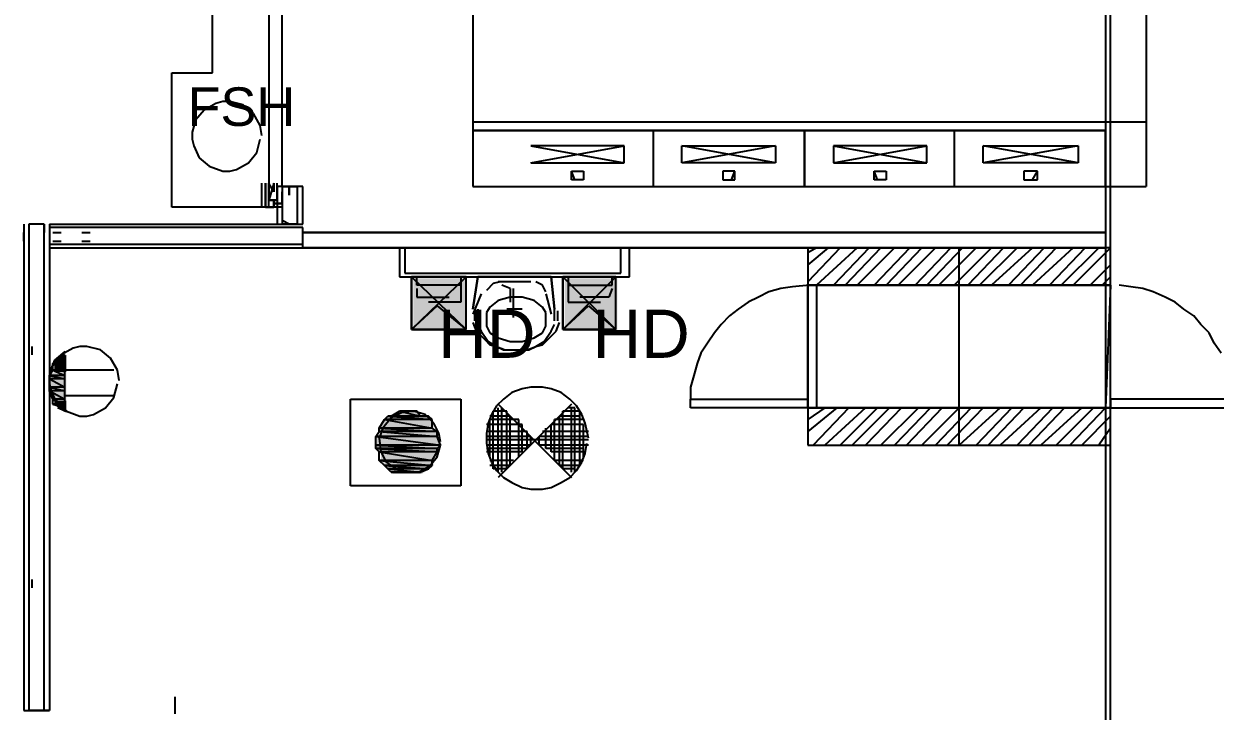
# Model space of a CAD drawing. Header units: millimetres. Extents: x 5 to 415, y 48 to 251.
# Drawn here: x 46 to 58.36, y 122.33 to 129.47 of the extents above; entities that cross this region are included whole.
import ezdxf

# ---------------------------------------------------------------- set-up
doc = ezdxf.new("R2010")
doc.units = ezdxf.units.MM
for name, color, linetype in [('H', 7, 'Continuous'), ('P', 7, 'Continuous'), ('T', 7, 'Continuous')]:
    doc.layers.add(name, color=color, linetype=linetype)

msp = doc.modelspace()

# ---------------------------------------------------------------- hatches: boundary and pattern name
at = {"layer": 'H', "linetype": 'Continuous'}
for points in [[(50.042, 126.277), (50.042, 126.824), (50.588, 126.824), (50.588, 126.277), (50.042, 126.277)], [(51.611, 126.277), (51.611, 126.824), (52.158, 126.824), (52.158, 126.277), (51.611, 126.277)], [(50.042, 126.277), (50.288, 126.541), (50.588, 126.277), (50.042, 126.277)], [(51.611, 126.277), (51.858, 126.541), (52.158, 126.277), (51.611, 126.277)], [(46.32, 125.942), (46.355, 125.977), (46.443, 125.977), (46.443, 125.942), (46.32, 125.942)], [(46.32, 125.853), (46.32, 125.942), (46.443, 125.942), (46.443, 125.853), (46.32, 125.853)], [(46.355, 125.977), (46.443, 126.03), (46.443, 125.977), (46.355, 125.977)], [(46.267, 125.818), (46.32, 125.853), (46.443, 125.853), (46.443, 125.818), (46.267, 125.818)], [(46.267, 125.765), (46.267, 125.818), (46.443, 125.818), (46.443, 125.765), (46.267, 125.765)], [(46.267, 125.695), (46.267, 125.765), (46.443, 125.765), (46.443, 125.695), (46.267, 125.695)], [(46.267, 125.642), (46.267, 125.695), (46.443, 125.695), (46.443, 125.642), (46.267, 125.642)], [(46.32, 125.554), (46.267, 125.642), (46.443, 125.642), (46.443, 125.554), (46.32, 125.554)], [(46.32, 125.518), (46.32, 125.554), (46.443, 125.554), (46.443, 125.518), (46.32, 125.518)], [(46.443, 125.43), (46.355, 125.483), (46.32, 125.518), (46.443, 125.483), (46.443, 125.43)], [(46.443, 125.483), (46.32, 125.518), (46.443, 125.518), (46.443, 125.483)], [(49.83, 125.395), (49.918, 125.43), (50.077, 125.43), (50.13, 125.395), (49.83, 125.395)], [(49.706, 125.271), (49.742, 125.342), (50.253, 125.342), (50.253, 125.271), (49.706, 125.271)], [(49.742, 125.342), (49.777, 125.395), (50.2, 125.395), (50.253, 125.342), (49.742, 125.342)], [(49.653, 125.183), (49.706, 125.218), (50.288, 125.218), (50.288, 125.183), (49.653, 125.183)], [(49.653, 125.095), (49.653, 125.183), (50.288, 125.183), (50.341, 125.095), (49.653, 125.095)], [(49.706, 125.218), (49.706, 125.271), (50.253, 125.271), (50.288, 125.218), (49.706, 125.218)], [(49.653, 125.06), (49.653, 125.095), (50.341, 125.095), (50.288, 125.06), (49.653, 125.06)], [(49.706, 125.007), (49.653, 125.06), (50.288, 125.06), (50.288, 125.007), (49.706, 125.007)], [(49.706, 124.919), (49.706, 125.007), (50.288, 125.007), (50.253, 124.919), (49.706, 124.919)], [(49.742, 124.883), (49.706, 124.919), (50.253, 124.919), (50.253, 124.883), (49.742, 124.883)], [(49.777, 124.848), (49.742, 124.883), (50.253, 124.883), (50.2, 124.848), (49.777, 124.848)], [(49.83, 124.795), (49.777, 124.848), (50.2, 124.848), (50.13, 124.795), (49.83, 124.795)]]:
    msp.add_hatch(color=256, dxfattribs=at).paths.add_polyline_path(points)

# ---------------------------------------------------------------- linework, layer by layer
at = {"layer": 'P'}
for points in [[(57.221, 220.433), (57.221, 117.863)], [(47.96, 128.958), (47.96, 133.491)], [(48.542, 133.315), (48.542, 127.776)], [(48.683, 127.776), (48.683, 133.315)], [(50.659, 133.279), (50.659, 127.776)], [(57.221, 133.279), (57.221, 127.776)], [(57.273, 127.776), (57.273, 133.279)], [(57.644, 133.279), (57.644, 127.776)], [(47.537, 128.958), (47.96, 128.958)], [(47.537, 127.564), (47.537, 128.958)], [(47.995, 128.64), (47.872, 128.57)], [(48.066, 128.658), (47.995, 128.64)], [(48.137, 128.658), (48.066, 128.658)], [(48.278, 128.623), (48.137, 128.658)], [(47.872, 128.57), (47.784, 128.464)], [(48.383, 128.535), (48.278, 128.623)], [(48.454, 128.411), (48.383, 128.535)], [(47.784, 128.464), (47.748, 128.341)], [(48.472, 128.305), (48.454, 128.411)], [(57.644, 128.446), (50.659, 128.446)], [(47.748, 128.341), (47.748, 128.27)], [(47.748, 128.27), (47.766, 128.199)], [(48.419, 128.129), (48.454, 128.27)], [(50.659, 128.358), (57.221, 128.358)], [(54.098, 128.358), (50.659, 128.358)], [(52.529, 128.358), (52.529, 127.776)], [(54.098, 128.358), (54.222, 128.358)], [(54.098, 127.776), (54.098, 128.358)], [(57.221, 128.358), (54.098, 128.358)], [(54.098, 128.358), (54.098, 127.776)], [(55.651, 128.358), (55.651, 127.776)], [(57.221, 127.776), (57.221, 128.358)], [(47.766, 128.199), (47.819, 128.076)], [(51.259, 128.023), (52.229, 128.199)], [(51.259, 128.199), (52.229, 128.023)], [(52.229, 128.199), (51.259, 128.199)], [(52.229, 128.023), (52.229, 128.199)], [(53.799, 128.023), (52.828, 128.199)], [(53.799, 128.199), (52.828, 128.023)], [(52.828, 128.023), (52.828, 128.199)], [(52.828, 128.199), (53.799, 128.199)], [(53.799, 128.199), (53.799, 128.023)], [(54.398, 128.023), (55.368, 128.199)], [(54.398, 128.199), (55.368, 128.023)], [(55.368, 128.199), (54.398, 128.199)], [(54.398, 128.199), (54.398, 128.023)], [(55.368, 128.023), (55.368, 128.199)], [(56.938, 128.023), (55.951, 128.199)], [(56.938, 128.199), (55.951, 128.023)], [(55.951, 128.023), (55.951, 128.199)], [(55.951, 128.199), (56.938, 128.199)], [(56.938, 128.199), (56.938, 128.023)], [(47.819, 128.076), (47.925, 127.988)], [(48.207, 127.953), (48.331, 128.023)], [(48.331, 128.023), (48.419, 128.129)], [(51.259, 128.023), (52.229, 128.023)], [(53.799, 128.023), (52.828, 128.023)], [(54.398, 128.023), (55.368, 128.023)], [(56.938, 128.023), (55.951, 128.023)], [(47.925, 127.988), (48.066, 127.935)], [(48.066, 127.935), (48.137, 127.935)], [(48.137, 127.935), (48.207, 127.953)], [(51.682, 127.847), (51.682, 127.935)], [(51.682, 127.935), (51.805, 127.935)], [(51.717, 127.847), (51.682, 127.935)], [(51.805, 127.935), (51.805, 127.847)], [(53.375, 127.935), (53.252, 127.935)], [(53.252, 127.935), (53.252, 127.847)], [(53.34, 127.847), (53.375, 127.935)], [(53.375, 127.847), (53.375, 127.935)], [(54.822, 127.847), (54.822, 127.935)], [(54.822, 127.935), (54.945, 127.935)], [(54.857, 127.847), (54.822, 127.935)], [(54.945, 127.935), (54.945, 127.847)], [(56.515, 127.935), (56.374, 127.935)], [(56.374, 127.935), (56.374, 127.847)], [(56.462, 127.847), (56.515, 127.935)], [(56.515, 127.847), (56.515, 127.935)], [(48.472, 127.564), (48.472, 127.811)], [(48.472, 127.564), (48.472, 127.811)], [(48.507, 127.811), (48.507, 127.564)], [(48.507, 127.564), (48.507, 127.811)], [(48.542, 127.811), (48.542, 127.635)], [(48.542, 127.635), (48.542, 127.811)], [(48.595, 127.811), (48.542, 127.635)], [(48.595, 127.723), (48.542, 127.811)], [(48.595, 127.811), (48.595, 127.723)], [(48.595, 127.723), (48.595, 127.811)], [(48.595, 127.723), (48.595, 127.811)], [(48.63, 127.723), (48.63, 127.811)], [(48.63, 127.776), (48.63, 127.388)], [(48.895, 127.776), (48.63, 127.776)], [(48.683, 127.776), (48.683, 127.388)], [(48.683, 127.776), (48.683, 127.388)], [(48.683, 127.776), (48.842, 127.776)], [(48.842, 127.776), (48.683, 127.776)], [(48.683, 127.776), (48.842, 127.776)], [(48.683, 127.776), (48.842, 127.776)], [(48.754, 127.776), (48.754, 127.688)], [(48.754, 127.688), (48.754, 127.776)], [(48.842, 127.388), (48.842, 127.776)], [(48.842, 127.388), (48.842, 127.776)], [(48.895, 127.388), (48.895, 127.776)], [(50.659, 127.776), (54.098, 127.776)], [(51.805, 127.847), (51.682, 127.847)], [(51.805, 127.847), (51.717, 127.847)], [(53.252, 127.847), (53.375, 127.847)], [(53.252, 127.847), (53.34, 127.847)], [(54.098, 127.776), (57.644, 127.776)], [(54.945, 127.847), (54.822, 127.847)], [(54.945, 127.847), (54.857, 127.847)], [(56.374, 127.847), (56.515, 127.847)], [(56.374, 127.847), (56.462, 127.847)], [(57.221, 127.776), (57.221, 117.863)], [(57.273, 117.863), (57.273, 127.776)], [(48.507, 127.688), (48.507, 127.564)], [(48.542, 127.564), (48.542, 127.688)], [(48.63, 127.723), (48.63, 127.635)], [(48.63, 127.635), (48.63, 127.723)], [(48.683, 127.723), (48.683, 127.6)], [(48.683, 127.6), (48.683, 127.723)], [(48.683, 127.564), (47.537, 127.564)], [(48.595, 127.564), (48.507, 127.564)], [(48.507, 127.564), (48.595, 127.564)], [(48.63, 127.635), (48.542, 127.635)], [(48.542, 127.635), (48.63, 127.635)], [(48.595, 127.564), (48.595, 127.635)], [(48.595, 127.635), (48.595, 127.564)], [(48.595, 127.6), (48.683, 127.6)], [(48.683, 127.6), (48.595, 127.6)], [(48.595, 127.6), (48.683, 127.6)], [(48.683, 127.6), (48.595, 127.6)], [(48.754, 127.388), (48.683, 127.423)], [(46.002, 127.388), (46.002, 122.343)], [(46.002, 127.212), (46.002, 127.3)], [(46.214, 127.388), (46.055, 127.388)], [(46.055, 127.388), (46.055, 122.343)], [(46.055, 127.388), (46.055, 122.343)], [(46.214, 127.388), (46.214, 127.3)], [(46.214, 122.343), (46.214, 127.388)], [(46.214, 122.343), (46.214, 127.388)], [(46.267, 127.388), (46.267, 122.343)], [(46.267, 127.388), (48.895, 127.388)], [(48.895, 127.353), (46.267, 127.353)], [(48.895, 127.353), (46.267, 127.353)], [(46.302, 127.3), (46.39, 127.3)], [(46.602, 127.3), (46.69, 127.3)], [(48.842, 127.388), (48.683, 127.388)], [(48.895, 127.141), (48.895, 127.353)], [(48.895, 127.3), (57.221, 127.3)], [(57.221, 127.3), (48.895, 127.3)], [(48.895, 127.176), (46.267, 127.176)], [(48.895, 127.176), (46.267, 127.176)], [(46.302, 127.212), (46.39, 127.212)], [(46.602, 127.212), (46.69, 127.212)], [(46.267, 127.141), (57.221, 127.141)], [(56.885, 127.141), (48.895, 127.141)], [(52.282, 127.141), (49.9, 127.141)], [(49.9, 127.141), (49.9, 126.841)], [(52.193, 127.141), (49.953, 127.141)], [(49.953, 127.141), (49.953, 126.877)], [(52.193, 126.877), (52.193, 127.141)], [(52.282, 126.841), (52.282, 127.141)], [(57.273, 127.141), (54.134, 127.141)], [(54.134, 127.141), (54.134, 126.753)], [(54.469, 127.141), (54.134, 126.788)], [(54.345, 127.141), (54.134, 126.965)], [(54.222, 127.141), (54.134, 127.088)], [(54.645, 127.141), (54.222, 126.753)], [(54.769, 127.141), (54.398, 126.753)], [(54.892, 127.141), (54.522, 126.753)], [(55.033, 127.141), (54.645, 126.753)], [(55.192, 127.141), (54.822, 126.753)], [(55.316, 127.141), (54.945, 126.753)], [(55.457, 127.141), (55.069, 126.753)], [(55.615, 127.141), (55.245, 126.753)], [(55.739, 127.141), (55.368, 126.753)], [(55.88, 127.141), (55.492, 126.753)], [(56.039, 127.141), (55.651, 126.753)], [(55.704, 125.095), (55.704, 127.141)], [(56.162, 127.141), (55.792, 126.753)], [(56.303, 127.141), (55.915, 126.753)], [(56.462, 127.141), (56.039, 126.753)], [(56.586, 127.141), (56.215, 126.753)], [(56.709, 127.141), (56.339, 126.753)], [(56.885, 127.141), (56.462, 126.753)], [(57.009, 127.141), (56.638, 126.753)], [(57.15, 127.141), (56.762, 126.753)], [(57.221, 127.141), (56.885, 127.141)], [(57.273, 127.141), (56.885, 126.753)], [(57.273, 126.753), (57.273, 127.141)], [(57.273, 125.095), (57.273, 127.141)], [(57.273, 126.965), (57.062, 126.753)], [(49.9, 126.841), (52.282, 126.841)], [(49.953, 126.877), (52.193, 126.877)], [(50.024, 126.294), (50.024, 126.841)], [(50.024, 126.841), (50.588, 126.294)], [(50.024, 126.841), (50.588, 126.294)], [(50.588, 126.841), (50.024, 126.841)], [(50.588, 126.841), (50.024, 126.841)], [(50.024, 126.841), (50.024, 126.294)], [(50.024, 126.294), (50.588, 126.841)], [(50.024, 126.841), (50.588, 126.294)], [(50.588, 126.841), (50.024, 126.841)], [(50.024, 126.841), (50.024, 126.294)], [(50.077, 126.753), (50.077, 126.841)], [(50.077, 126.841), (50.535, 126.841)], [(50.535, 126.841), (50.535, 126.753)], [(50.588, 126.294), (50.588, 126.841)], [(50.588, 126.294), (50.588, 126.841)], [(50.588, 126.294), (50.588, 126.841)], [(50.588, 126.294), (50.588, 126.841)], [(50.712, 126.841), (50.659, 126.506)], [(50.659, 126.506), (50.712, 126.841)], [(51.47, 126.841), (50.712, 126.841)], [(50.712, 126.841), (51.47, 126.841)], [(50.941, 126.788), (50.871, 126.771)], [(51.259, 126.788), (50.923, 126.788)], [(51.17, 126.788), (51.082, 126.788)], [(51.382, 126.753), (51.312, 126.788)], [(51.47, 126.841), (51.506, 126.506)], [(51.506, 126.506), (51.47, 126.841)], [(51.594, 126.294), (51.594, 126.841)], [(51.594, 126.841), (52.141, 126.294)], [(51.594, 126.841), (52.141, 126.294)], [(52.141, 126.841), (51.594, 126.841)], [(52.141, 126.841), (51.594, 126.841)], [(51.594, 126.841), (51.594, 126.294)], [(51.594, 126.294), (52.141, 126.841)], [(51.594, 126.841), (52.141, 126.294)], [(52.141, 126.841), (51.594, 126.841)], [(51.594, 126.841), (51.594, 126.294)], [(51.647, 126.841), (51.647, 126.753)], [(52.105, 126.841), (51.647, 126.841)], [(52.105, 126.753), (52.105, 126.841)], [(52.141, 126.294), (52.141, 126.841)], [(52.141, 126.294), (52.141, 126.841)], [(52.141, 126.294), (52.141, 126.841)], [(52.141, 126.294), (52.141, 126.841)], [(57.273, 126.841), (57.185, 126.753)], [(50.535, 126.753), (50.077, 126.753)], [(50.077, 126.718), (50.077, 126.63)], [(50.535, 126.753), (50.535, 126.577)], [(50.747, 126.665), (50.659, 126.453)], [(50.871, 126.771), (50.8, 126.7)], [(51.047, 126.718), (50.959, 126.753)], [(51.047, 126.718), (51.047, 126.577)], [(51.082, 126.577), (51.082, 126.718)], [(51.417, 126.683), (51.382, 126.753)], [(51.417, 126.665), (51.47, 126.453)], [(51.647, 126.753), (51.647, 126.577)], [(51.647, 126.753), (52.105, 126.753)], [(52.105, 126.718), (52.07, 126.63)], [(53.728, 126.683), (53.622, 126.63)], [(53.852, 126.718), (53.728, 126.683)], [(53.975, 126.735), (53.852, 126.718)], [(54.151, 126.753), (53.975, 126.735)], [(57.273, 126.753), (54.134, 126.753)], [(54.134, 126.753), (54.134, 125.483)], [(54.134, 126.753), (57.273, 126.753)], [(54.134, 125.483), (54.134, 126.753)], [(54.134, 126.753), (54.222, 126.753)], [(54.222, 126.753), (54.222, 125.483)], [(57.273, 126.753), (57.221, 125.483)], [(57.273, 125.483), (57.273, 126.753)], [(57.273, 125.483), (57.273, 126.753)], [(57.485, 126.735), (57.362, 126.753)], [(57.609, 126.718), (57.485, 126.735)], [(57.714, 126.683), (57.609, 126.718)], [(57.838, 126.63), (57.714, 126.683)], [(50.024, 126.294), (50.288, 126.541)], [(50.077, 126.63), (50.412, 126.63)], [(50.535, 126.577), (50.2, 126.577)], [(50.288, 126.541), (50.588, 126.294)], [(50.923, 126.594), (50.835, 126.524)], [(51.047, 126.63), (50.923, 126.594)], [(51.17, 126.63), (51.047, 126.63)], [(51.082, 126.418), (51.082, 126.577)], [(51.294, 126.594), (51.17, 126.63)], [(51.382, 126.524), (51.294, 126.594)], [(51.594, 126.294), (51.858, 126.541)], [(51.647, 126.577), (51.982, 126.577)], [(52.07, 126.63), (51.77, 126.63)], [(51.858, 126.541), (52.141, 126.294)], [(53.516, 126.577), (53.411, 126.506)], [(53.622, 126.63), (53.516, 126.577)], [(57.944, 126.577), (57.838, 126.63)], [(58.032, 126.506), (57.944, 126.577)], [(50.677, 126.488), (50.677, 126.383)], [(50.677, 126.488), (50.677, 126.383)], [(50.712, 126.506), (50.712, 126.383)], [(50.835, 126.524), (50.8, 126.471)], [(50.8, 126.471), (50.8, 126.4)], [(51.17, 126.506), (51.012, 126.506)], [(51.417, 126.471), (51.382, 126.524)], [(51.417, 126.4), (51.417, 126.471)], [(51.506, 126.383), (51.506, 126.506)], [(51.541, 126.383), (51.541, 126.488)], [(51.541, 126.383), (51.541, 126.488)], [(53.322, 126.436), (53.234, 126.347)], [(53.411, 126.506), (53.322, 126.436)], [(58.138, 126.436), (58.032, 126.506)], [(58.208, 126.347), (58.138, 126.436)], [(50.588, 126.294), (50.024, 126.294)], [(50.024, 126.294), (50.588, 126.294)], [(50.588, 126.294), (50.024, 126.294)], [(50.024, 126.294), (50.588, 126.294)], [(50.659, 126.365), (50.694, 126.277)], [(50.659, 126.365), (50.694, 126.277)], [(50.712, 126.347), (50.747, 126.277)], [(50.8, 126.4), (50.8, 126.33)], [(50.8, 126.33), (50.835, 126.259)], [(51.382, 126.259), (51.417, 126.33)], [(51.417, 126.33), (51.417, 126.4)], [(51.47, 126.277), (51.506, 126.347)], [(51.523, 126.277), (51.558, 126.365)], [(51.523, 126.277), (51.558, 126.365)], [(52.141, 126.294), (51.594, 126.294)], [(51.594, 126.294), (52.141, 126.294)], [(52.141, 126.294), (51.594, 126.294)], [(51.594, 126.294), (52.141, 126.294)], [(53.234, 126.347), (53.164, 126.259)], [(58.297, 126.259), (58.208, 126.347)], [(50.694, 126.277), (50.782, 126.189)], [(50.694, 126.277), (50.782, 126.189)], [(50.747, 126.277), (50.818, 126.171)], [(50.782, 126.189), (50.835, 126.136)], [(50.782, 126.189), (50.835, 126.136)], [(50.818, 126.171), (50.906, 126.118)], [(50.835, 126.259), (50.923, 126.206)], [(50.923, 126.206), (51.047, 126.171)], [(51.047, 126.171), (51.17, 126.171)], [(51.17, 126.171), (51.294, 126.206)], [(51.294, 126.206), (51.382, 126.259)], [(51.312, 126.118), (51.4, 126.171)], [(51.382, 126.136), (51.435, 126.189)], [(51.382, 126.136), (51.435, 126.189)], [(51.4, 126.171), (51.47, 126.277)], [(51.435, 126.189), (51.523, 126.277)], [(51.435, 126.189), (51.523, 126.277)], [(53.164, 126.259), (53.093, 126.153)], [(58.349, 126.153), (58.297, 126.259)], [(46.09, 126.03), (46.09, 126.118)], [(46.426, 126.065), (46.32, 125.977)], [(46.514, 126.1), (46.39, 126.03)], [(46.514, 126.1), (46.39, 126.03)], [(46.584, 126.118), (46.514, 126.1)], [(46.584, 126.118), (46.514, 126.1)], [(46.655, 126.118), (46.584, 126.118)], [(46.655, 126.118), (46.584, 126.118)], [(46.796, 126.083), (46.655, 126.118)], [(46.796, 126.083), (46.655, 126.118)], [(46.902, 125.995), (46.796, 126.083)], [(46.902, 125.995), (46.796, 126.083)], [(50.835, 126.136), (50.906, 126.118)], [(50.835, 126.136), (50.906, 126.118)], [(50.906, 126.118), (50.976, 126.083)], [(50.906, 126.118), (50.994, 126.083)], [(50.906, 126.118), (50.976, 126.083)], [(50.976, 126.083), (51.065, 126.083)], [(50.976, 126.083), (51.065, 126.083)], [(50.994, 126.083), (51.065, 126.083)], [(51.065, 126.083), (51.153, 126.083)], [(51.065, 126.083), (51.153, 126.083)], [(51.065, 126.083), (51.153, 126.083)], [(51.153, 126.083), (51.241, 126.083)], [(51.153, 126.083), (51.223, 126.083)], [(51.153, 126.083), (51.241, 126.083)], [(51.223, 126.083), (51.312, 126.118)], [(51.241, 126.083), (51.312, 126.118)], [(51.241, 126.083), (51.312, 126.118)], [(51.312, 126.118), (51.382, 126.136)], [(51.312, 126.118), (51.382, 126.136)], [(53.023, 126.048), (52.987, 125.942)], [(53.093, 126.153), (53.023, 126.048)], [(58.42, 126.048), (58.349, 126.153)], [(46.302, 125.924), (46.267, 125.801)], [(46.302, 125.924), (46.267, 125.801)], [(46.32, 125.977), (46.284, 125.889)], [(46.39, 126.03), (46.302, 125.924)], [(46.39, 126.03), (46.302, 125.924)], [(46.302, 125.942), (46.355, 125.995)], [(46.426, 125.942), (46.302, 125.942)], [(46.426, 125.942), (46.302, 125.942)], [(46.302, 125.942), (46.426, 125.871)], [(46.302, 125.942), (46.426, 125.871)], [(46.302, 125.871), (46.302, 125.942)], [(46.426, 126.03), (46.355, 125.995)], [(46.355, 125.995), (46.426, 126.03)], [(46.426, 125.995), (46.355, 125.995)], [(46.355, 125.995), (46.426, 125.942)], [(46.355, 125.995), (46.426, 125.942)], [(46.426, 125.448), (46.426, 126.03)], [(46.426, 125.942), (46.426, 125.995)], [(46.426, 125.871), (46.426, 125.942)], [(46.972, 125.871), (46.902, 125.995)], [(46.972, 125.871), (46.902, 125.995)], [(52.987, 125.942), (52.952, 125.818)], [(46.284, 125.889), (46.267, 125.801)], [(46.267, 125.818), (46.302, 125.871)], [(46.426, 125.818), (46.267, 125.818)], [(46.426, 125.818), (46.267, 125.818)], [(46.267, 125.818), (46.426, 125.783)], [(46.267, 125.818), (46.426, 125.783)], [(46.267, 125.783), (46.267, 125.818)], [(46.267, 125.801), (46.267, 125.73)], [(46.267, 125.801), (46.267, 125.73)], [(46.267, 125.801), (46.267, 125.712)], [(46.426, 125.871), (46.302, 125.871)], [(46.426, 125.871), (46.302, 125.871)], [(46.302, 125.871), (46.426, 125.818)], [(46.302, 125.871), (46.426, 125.818)], [(46.937, 125.871), (46.426, 125.871)], [(46.426, 125.818), (46.426, 125.871)], [(46.426, 125.783), (46.426, 125.818)], [(46.99, 125.765), (46.972, 125.871)], [(46.99, 125.765), (46.972, 125.871)], [(52.952, 125.818), (52.917, 125.695)], [(46.426, 125.783), (46.267, 125.783)], [(46.426, 125.783), (46.267, 125.783)], [(46.267, 125.783), (46.426, 125.695)], [(46.267, 125.783), (46.426, 125.695)], [(46.267, 125.695), (46.267, 125.783)], [(46.267, 125.73), (46.284, 125.659)], [(46.267, 125.73), (46.284, 125.659)], [(46.267, 125.712), (46.284, 125.624)], [(46.426, 125.695), (46.267, 125.695)], [(46.426, 125.695), (46.267, 125.695)], [(46.267, 125.695), (46.426, 125.659)], [(46.267, 125.695), (46.426, 125.659)], [(46.267, 125.659), (46.267, 125.695)], [(46.426, 125.695), (46.426, 125.783)], [(46.426, 125.659), (46.426, 125.695)], [(46.937, 125.589), (46.972, 125.73)], [(46.937, 125.589), (46.972, 125.73)], [(51.17, 125.677), (51.065, 125.642)], [(51.259, 125.695), (51.17, 125.677)], [(51.382, 125.695), (51.259, 125.695)], [(51.47, 125.677), (51.382, 125.695)], [(51.576, 125.642), (51.47, 125.677)], [(52.917, 125.695), (52.917, 125.571)], [(46.426, 125.659), (46.267, 125.659)], [(46.426, 125.659), (46.267, 125.659)], [(46.267, 125.659), (46.426, 125.571)], [(46.267, 125.659), (46.426, 125.571)], [(46.302, 125.571), (46.267, 125.659)], [(46.284, 125.659), (46.337, 125.536)], [(46.284, 125.659), (46.337, 125.536)], [(46.284, 125.624), (46.32, 125.554)], [(46.426, 125.571), (46.302, 125.571)], [(46.426, 125.571), (46.302, 125.571)], [(46.302, 125.571), (46.426, 125.518)], [(46.302, 125.571), (46.426, 125.518)], [(46.302, 125.518), (46.302, 125.571)], [(46.32, 125.554), (46.39, 125.483)], [(46.426, 125.571), (46.426, 125.659)], [(46.937, 125.607), (46.426, 125.607)], [(46.426, 125.518), (46.426, 125.571)], [(46.849, 125.483), (46.937, 125.589)], [(46.849, 125.483), (46.937, 125.589)], [(49.389, 125.571), (50.535, 125.571)], [(49.389, 124.672), (49.389, 125.571)], [(50.535, 125.571), (50.535, 124.672)], [(50.976, 125.571), (50.906, 125.501)], [(51.065, 125.642), (50.976, 125.571)], [(51.664, 125.571), (51.576, 125.642)], [(51.735, 125.501), (51.664, 125.571)], [(52.917, 125.483), (52.917, 125.571)], [(52.917, 125.571), (54.134, 125.571)], [(54.134, 125.571), (54.134, 125.483)], [(58.543, 125.571), (57.273, 125.571)], [(57.273, 125.571), (57.273, 125.483)], [(46.426, 125.518), (46.302, 125.518)], [(46.302, 125.518), (46.426, 125.483)], [(46.426, 125.483), (46.302, 125.518)], [(46.302, 125.518), (46.426, 125.518)], [(46.426, 125.483), (46.302, 125.518)], [(46.337, 125.536), (46.443, 125.448)], [(46.337, 125.536), (46.443, 125.448)], [(46.355, 125.483), (46.426, 125.483)], [(46.426, 125.448), (46.355, 125.483)], [(46.426, 125.518), (46.426, 125.483)], [(46.426, 125.483), (46.426, 125.448)], [(46.443, 125.448), (46.584, 125.395)], [(46.443, 125.448), (46.584, 125.395)], [(46.725, 125.413), (46.849, 125.483)], [(46.725, 125.413), (46.849, 125.483)], [(49.812, 125.395), (49.9, 125.448)], [(49.918, 125.43), (49.812, 125.377)], [(50.077, 125.448), (49.9, 125.448)], [(49.9, 125.448), (49.953, 125.448)], [(50.077, 125.448), (49.9, 125.448)], [(49.9, 125.448), (50.112, 125.395)], [(49.9, 125.448), (50.112, 125.395)], [(50.042, 125.448), (49.918, 125.43)], [(50.024, 125.448), (49.953, 125.448)], [(49.953, 125.448), (50.077, 125.448)], [(49.953, 125.448), (50.077, 125.448)], [(50.077, 125.448), (50.024, 125.448)], [(50.165, 125.413), (50.042, 125.448)], [(50.112, 125.395), (50.077, 125.448)], [(50.906, 125.501), (50.853, 125.413)], [(50.871, 124.848), (50.871, 125.448)], [(51.012, 125.448), (50.871, 125.448)], [(50.923, 125.518), (51.682, 124.76)], [(51.682, 125.518), (50.923, 124.76)], [(50.923, 124.813), (50.923, 125.483)], [(50.959, 124.813), (50.959, 125.483)], [(51.012, 124.848), (51.012, 125.448)], [(51.594, 124.848), (51.594, 125.448)], [(51.77, 125.448), (51.594, 125.448)], [(51.717, 125.483), (51.647, 125.483)], [(51.682, 124.813), (51.682, 125.483)], [(51.717, 124.813), (51.717, 125.483)], [(51.788, 125.413), (51.735, 125.501)], [(51.77, 124.883), (51.77, 125.448)], [(54.134, 125.483), (52.917, 125.483)], [(57.273, 125.483), (54.134, 125.483)], [(54.134, 125.483), (54.134, 125.095)], [(54.134, 125.483), (57.273, 125.483)], [(54.434, 125.483), (54.134, 125.236)], [(54.31, 125.483), (54.134, 125.36)], [(54.222, 125.483), (54.134, 125.483)], [(54.557, 125.483), (54.187, 125.095)], [(54.733, 125.483), (54.31, 125.095)], [(54.857, 125.483), (54.469, 125.095)], [(54.98, 125.483), (54.592, 125.095)], [(55.104, 125.483), (54.733, 125.095)], [(55.28, 125.483), (54.892, 125.095)], [(55.404, 125.483), (55.033, 125.095)], [(55.527, 125.483), (55.157, 125.095)], [(55.704, 125.483), (55.316, 125.095)], [(55.827, 125.483), (55.457, 125.095)], [(55.951, 125.483), (55.58, 125.095)], [(56.127, 125.483), (55.704, 125.095)], [(56.25, 125.483), (55.88, 125.095)], [(56.374, 125.483), (56.003, 125.095)], [(56.55, 125.483), (56.127, 125.095)], [(56.674, 125.483), (56.303, 125.095)], [(56.797, 125.483), (56.427, 125.095)], [(56.974, 125.483), (56.55, 125.095)], [(57.097, 125.483), (56.709, 125.095)], [(57.221, 125.483), (56.85, 125.095)], [(57.273, 125.095), (57.273, 125.483)], [(57.273, 125.483), (58.543, 125.483)], [(46.584, 125.395), (46.655, 125.395)], [(46.584, 125.395), (46.655, 125.395)], [(46.655, 125.395), (46.725, 125.413)], [(46.655, 125.395), (46.725, 125.413)], [(49.689, 125.271), (49.742, 125.36)], [(49.812, 125.377), (49.724, 125.271)], [(49.742, 125.36), (49.777, 125.395)], [(50.236, 125.36), (49.742, 125.36)], [(50.236, 125.36), (49.742, 125.36)], [(49.742, 125.36), (50.236, 125.271)], [(49.742, 125.36), (50.236, 125.271)], [(50.2, 125.395), (49.777, 125.395)], [(49.777, 125.395), (49.812, 125.395)], [(50.2, 125.395), (49.777, 125.395)], [(49.777, 125.395), (50.236, 125.36)], [(49.777, 125.395), (50.236, 125.36)], [(50.112, 125.395), (49.812, 125.395)], [(50.112, 125.395), (49.812, 125.395)], [(49.812, 125.395), (50.2, 125.395)], [(49.812, 125.395), (50.2, 125.395)], [(50.2, 125.395), (50.112, 125.395)], [(50.253, 125.324), (50.165, 125.413)], [(50.236, 125.36), (50.2, 125.395)], [(50.236, 125.271), (50.236, 125.36)], [(50.306, 125.218), (50.253, 125.324)], [(50.818, 125.324), (50.8, 125.218)], [(51.17, 125.307), (50.8, 125.307)], [(50.853, 125.413), (50.818, 125.324)], [(51.047, 125.395), (50.835, 125.395)], [(50.835, 124.972), (50.835, 125.36)], [(51.135, 125.36), (50.835, 125.36)], [(51.047, 124.883), (51.047, 125.395)], [(51.135, 124.972), (51.135, 125.36)], [(51.17, 125.024), (51.17, 125.307)], [(51.47, 125.024), (51.47, 125.307)], [(51.805, 125.307), (51.47, 125.307)], [(51.506, 124.936), (51.506, 125.36)], [(51.805, 125.36), (51.506, 125.36)], [(51.558, 124.883), (51.558, 125.395)], [(51.77, 125.395), (51.558, 125.395)], [(51.823, 125.324), (51.788, 125.413)], [(51.805, 124.972), (51.805, 125.307)], [(51.858, 125.166), (51.823, 125.324)], [(57.273, 125.395), (56.974, 125.095)], [(49.653, 125.183), (49.689, 125.236)], [(50.288, 125.183), (49.653, 125.183)], [(50.288, 125.183), (49.653, 125.183)], [(49.653, 125.183), (50.324, 125.095)], [(49.653, 125.183), (50.324, 125.095)], [(49.653, 125.095), (49.653, 125.183)], [(50.236, 125.271), (49.689, 125.271)], [(50.236, 125.271), (49.689, 125.271)], [(49.689, 125.271), (50.288, 125.236)], [(49.689, 125.271), (50.288, 125.236)], [(49.689, 125.236), (49.689, 125.271)], [(49.724, 125.271), (49.689, 125.166)], [(50.288, 125.236), (49.689, 125.236)], [(50.288, 125.236), (49.689, 125.236)], [(49.689, 125.236), (50.288, 125.183)], [(49.689, 125.236), (50.288, 125.183)], [(50.288, 125.236), (50.236, 125.271)], [(50.288, 125.183), (50.288, 125.236)], [(50.324, 125.095), (50.288, 125.183)], [(50.324, 125.13), (50.306, 125.218)], [(51.223, 125.236), (50.8, 125.236)], [(50.8, 125.218), (50.8, 125.113)], [(51.259, 125.183), (50.8, 125.183)], [(51.223, 125.06), (51.223, 125.236)], [(51.259, 125.095), (51.259, 125.183)], [(51.347, 125.095), (51.347, 125.183)], [(51.858, 125.183), (51.347, 125.183)], [(51.858, 125.236), (51.382, 125.236)], [(51.417, 125.06), (51.417, 125.271)], [(57.273, 125.271), (57.15, 125.095)], [(50.324, 125.095), (49.653, 125.095)], [(50.324, 125.095), (49.653, 125.095)], [(49.653, 125.095), (50.288, 125.06)], [(49.653, 125.095), (50.288, 125.06)], [(49.653, 125.06), (49.653, 125.095)], [(50.288, 125.06), (49.653, 125.06)], [(50.288, 125.06), (49.653, 125.06)], [(49.653, 125.06), (50.288, 125.024)], [(49.653, 125.06), (50.288, 125.024)], [(49.689, 125.024), (49.653, 125.06)], [(49.689, 125.166), (49.706, 125.024)], [(50.288, 125.06), (50.324, 125.095)], [(50.288, 124.972), (50.324, 125.095)], [(50.288, 125.024), (50.288, 125.06)], [(51.294, 125.148), (50.8, 125.148)], [(50.8, 125.113), (50.818, 125.007)], [(51.259, 125.095), (50.8, 125.095)], [(51.223, 125.06), (50.8, 125.06)], [(51.858, 125.148), (51.294, 125.148)], [(51.858, 125.095), (51.347, 125.095)], [(51.805, 125.06), (51.417, 125.06)], [(51.823, 125.007), (51.841, 125.113)], [(54.134, 125.095), (57.273, 125.095)], [(50.288, 125.024), (49.689, 125.024)], [(50.288, 125.024), (49.689, 125.024)], [(49.689, 125.024), (50.236, 124.936)], [(49.689, 125.024), (50.236, 124.936)], [(49.689, 124.936), (49.689, 125.024)], [(50.236, 124.936), (49.689, 124.936)], [(50.236, 124.936), (49.689, 124.936)], [(49.689, 124.936), (50.236, 124.883)], [(49.689, 124.936), (50.236, 124.883)], [(49.742, 124.883), (49.689, 124.936)], [(49.706, 125.024), (49.759, 124.919)], [(50.218, 124.883), (50.288, 124.972)], [(50.236, 124.936), (50.288, 125.024)], [(50.236, 124.883), (50.236, 124.936)], [(51.17, 125.024), (50.8, 125.024)], [(50.818, 125.007), (50.853, 124.919)], [(51.082, 124.936), (50.835, 124.936)], [(51.805, 125.024), (51.47, 125.024)], [(51.805, 124.936), (51.506, 124.936)], [(51.788, 124.919), (51.823, 125.007)], [(50.236, 124.883), (49.742, 124.883)], [(50.236, 124.883), (49.742, 124.883)], [(49.742, 124.883), (50.2, 124.848)], [(49.742, 124.883), (50.2, 124.848)], [(49.777, 124.848), (49.742, 124.883)], [(49.759, 124.919), (49.865, 124.848)], [(50.2, 124.848), (49.777, 124.848)], [(50.2, 124.848), (49.777, 124.848)], [(49.777, 124.848), (50.112, 124.813)], [(49.777, 124.848), (50.112, 124.813)], [(49.812, 124.813), (49.777, 124.848)], [(50.112, 124.813), (49.812, 124.813)], [(50.112, 124.813), (49.812, 124.813)], [(49.812, 124.813), (50.077, 124.813)], [(49.812, 124.813), (50.077, 124.813)], [(49.9, 124.813), (49.812, 124.813)], [(49.865, 124.848), (49.971, 124.813)], [(50.077, 124.813), (49.9, 124.813)], [(50.077, 124.813), (49.9, 124.813)], [(49.9, 124.813), (50.024, 124.813)], [(49.9, 124.813), (50.024, 124.813)], [(49.953, 124.813), (49.9, 124.813)], [(50.024, 124.813), (49.953, 124.813)], [(49.971, 124.813), (50.094, 124.813)], [(50.024, 124.813), (50.077, 124.813)], [(50.077, 124.813), (50.112, 124.813)], [(50.094, 124.813), (50.218, 124.883)], [(50.112, 124.813), (50.2, 124.848)], [(50.2, 124.848), (50.236, 124.883)], [(51.047, 124.883), (50.835, 124.883)], [(50.853, 124.919), (50.906, 124.83)], [(51.012, 124.848), (50.871, 124.848)], [(50.906, 124.83), (50.976, 124.76)], [(51.77, 124.883), (51.558, 124.883)], [(51.717, 124.848), (51.594, 124.848)], [(51.664, 124.76), (51.735, 124.83)], [(51.735, 124.83), (51.788, 124.919)], [(50.976, 124.76), (51.065, 124.707)], [(51.065, 124.707), (51.17, 124.654)], [(51.47, 124.654), (51.576, 124.707)], [(51.576, 124.707), (51.664, 124.76)], [(50.535, 124.672), (49.389, 124.672)], [(51.17, 124.654), (51.259, 124.636)], [(51.259, 124.636), (51.382, 124.636)], [(51.382, 124.636), (51.47, 124.654)], [(46.09, 123.613), (46.09, 123.702)], [(47.572, 122.308), (47.572, 122.484)], [(46.002, 122.343), (46.267, 122.343)], [(46.055, 122.343), (46.214, 122.343)], [(46.214, 122.343), (46.055, 122.343)], [(46.055, 122.343), (46.214, 122.343)], [(46.214, 122.343), (46.055, 122.343)], [(46.055, 122.343), (46.214, 122.343)], [(46.214, 122.343), (46.055, 122.343)], [(46.126, 122.343), (46.055, 122.343)], [(46.267, 122.343), (46.179, 122.343)]]:
    msp.add_lwpolyline(points, dxfattribs=at)

# ---------------------------------------------------------------- texts
at = {"layer": 'T', "attachment_point": 7}
for s, insert, char_height in [('{\\fArial|b0|i0|c0|p18;FSH}', (47.7, 128.4), 0.4), ('{\\fArial|b0|i0|c0|p18;HD}', (50.3, 126), 0.5), ('{\\fArial|b0|i0|c0|p18;HD}', (51.9, 126), 0.5)]:
    msp.add_mtext(s, dxfattribs=dict(at, insert=insert, char_height=char_height))

doc.saveas('drawing.dxf')
